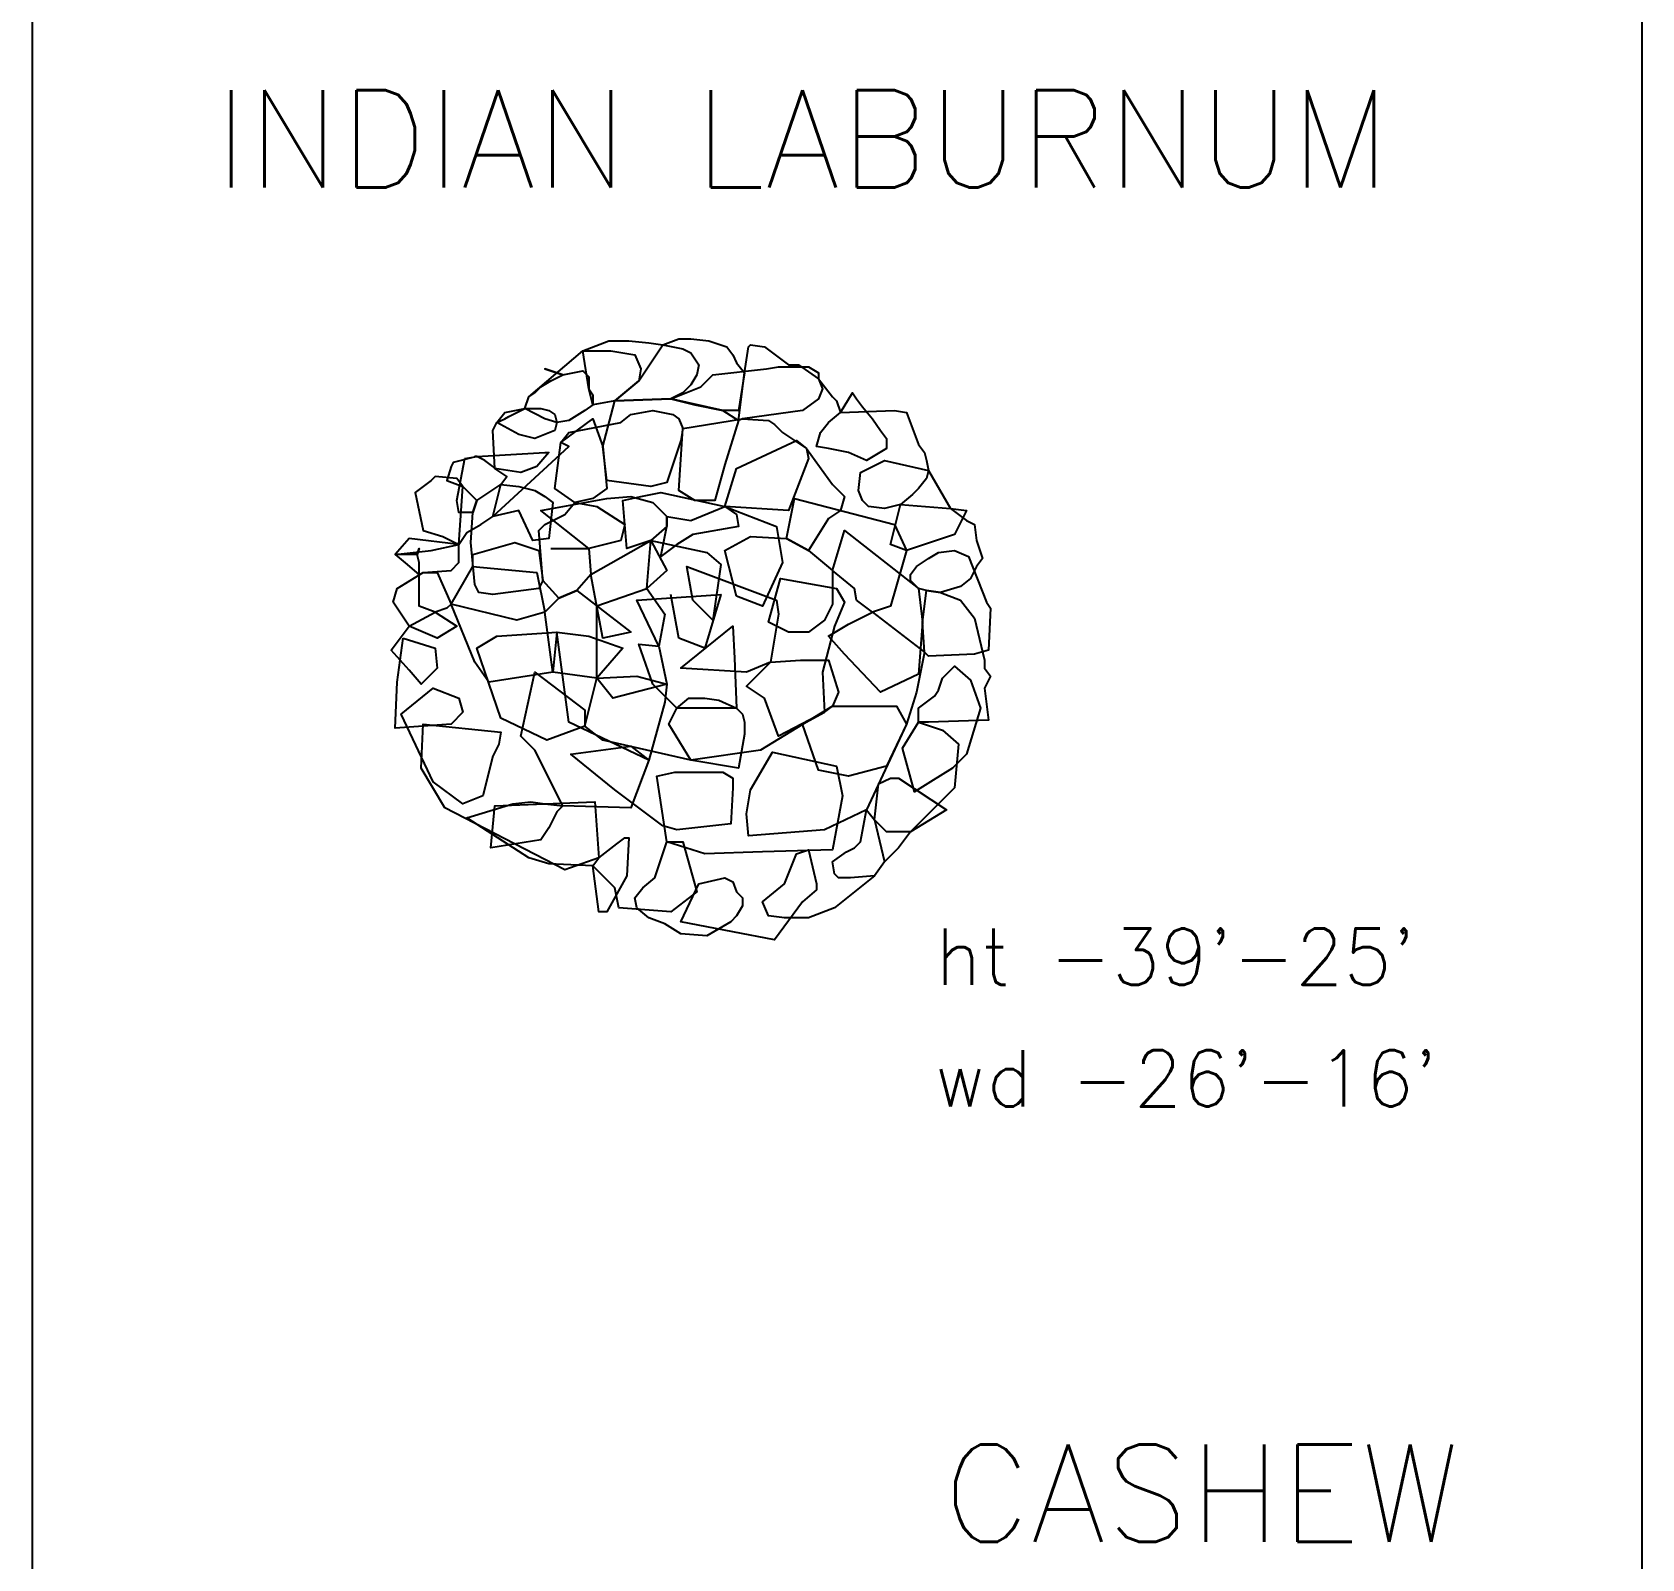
# Model space of a CAD drawing. Extents: x 2080 to 102399, y 2071 to 93424.
# Drawn here: x 73840 to 74355, y 76338 to 76826 of the extents above; entities that cross this region are included whole.
import ezdxf

# ---------------------------------------------------------------- set-up
doc = ezdxf.new("R2010")
doc.units = 0
doc.header["$LTSCALE"] = 20
doc.header["$MEASUREMENT"] = 0
doc.layers.add('PLANTS', color=3, linetype='Continuous')
doc.layers.add('TEXTS', color=2, linetype='Continuous')
doc.styles.add('a', font='romans.shx')

# ---------------------------------------------------------------- blocks, each defined once
blk = doc.blocks.new('A$C79F71953')
at = {"color": 62}
for points in [[(-92.65, 0.85), (-82.43, -2.34), (-81.79, -8.72), (-86.9, -13.82), (-90.73, -9.36), (-96.48, -2.97), (-90.73, 4.68), (-82.43, 9.15), (-75.41, 4.68), (-81.79, 0.85), (-90.73, 4.68), (-95.84, 12.34), (-94.56, 16.81), (-86.26, 21.91), (-81.79, 21.91), (-77.32, 11.7), (-78.6, 10.43), (-82.43, 9.15), (-87.54, 11.07), (-87.54, 12.98), (-87.54, 25.11), (-88.18, 27.66), (-87.54, 29.57), (-88.18, 27.66), (-95.2, 27.66), (-91.37, 24.47), (-87.54, 21.13), (-86.26, 21.91), (-77.32, 22.55), (-74.77, 25.11), (-74.77, 27.66), (-74.77, 30.85), (-90.73, 32.76), (-95.18, 27.66), (-83.71, 28.93), (-74.77, 30.85), (-74.77, 30.85), (-73.49, 49.36), (-75.41, 51.91), (-82.43, 52.55), (-83.71, 51.27), (-88.82, 47.44), (-86.26, 35.32), (-79.88, 33.4), (-74.77, 30.85), (-72.21, 34.68), (-67.75, 37.23), (-63.91, 39.78), (-61.36, 49.99), (-59.44, 52.55), (-63.28, 55.1), (-63.91, 55.74), (-66.47, 57.65), (-69.02, 58.93), (-69.66, 58.93), (-69.02, 58.93), (-76.68, 57.01), (-77.32, 55.74), (-78.6, 51.27), (-73.49, 49.36), (-73.49, 49.36), (-73.49, 49.36), (-69.02, 44.89), (-69.66, 42.97), (-70.3, 41.06), (-74.77, 41.06), (-75.41, 44.89), (-72.85, 58.29), (-69.02, 58.93), (-47.31, 60.21), (-46.04, 60.21), (-49.87, 55.74), (-54.98, 53.82), (-63.28, 55.1), (-63.91, 67.23), (-62.64, 69.78), (-60.08, 71.05), (-58.81, 71.69), (-53.7, 74.25), (-48.59, 74.25), (-46.04, 73.61), (-44.12, 72.33), (-43.48, 69.78), (-44.12, 67.23), (-50.51, 64.67), (-55.61, 65.95), (-62.64, 69.78), (-60.08, 72.97), (-53.7, 74.25), (-52.42, 78.07), (-50.51, 79.35), (-48.59, 81.27), (-45.4, 83.18), (-41.57, 85.09), (-47.31, 87.01), (-41.57, 85.09), (-35.18, 86.37), (-33.27, 84.46), (-33.27, 80.63), (-31.99, 78.71), (-31.99, 75.52), (-34.54, 73.61), (-39.65, 70.42), (-43.48, 69.78), (-47.31, 71.05), (-53.7, 74.25), (-52.42, 78.07), (-35.18, 92.75), (-26.24, 92.75), (-18.58, 91.48), (-16.67, 87.01), (-17.3, 83.18), (-21.13, 79.99), (-24.97, 76.8), (-31.99, 75.52), (-33.27, 80.63), (-35.18, 92.75), (-26.88, 95.94), (-20.5, 95.94), (-14.11, 95.3), (-9.64, 94.67), (-3.26, 93.39), (-0.7, 92.11), (1.85, 88.28), (1.21, 85.09), (-0.7, 81.9), (-3.26, 79.35), (-7.09, 77.44), (-24.97, 76.8), (-24.97, 76.8), (-17.3, 83.18), (-9.64, 94.67), (-4.53, 96.58), (-0.7, 96.58), (5.04, 95.94), (10.79, 94.03), (12.71, 91.48), (13.98, 88.92), (16.54, 85.73), (14.62, 73.61), (9.51, 73.61), (-7.09, 77.44), (2.49, 81.27), (6.32, 85.09), (23.56, 87.01), (27.39, 87.65), (33.14, 87.65), (36.97, 87.65), (40.16, 85.73), (40.16, 83.82), (41.44, 80.63), (40.16, 77.44), (35.05, 73.61), (15.9, 71.05), (14.62, 70.42), (16.54, 85.73), (17.81, 94.03), (18.45, 94.67), (22.92, 94.03), (30.58, 88.28), (33.78, 88.28), (40.16, 83.82), (40.16, 83.82), (44.63, 78.07), (45.91, 76.8), (47.19, 72.97), (51.02, 79.35), (52.29, 77.44), (54.21, 74.88), (57.4, 71.05), (59.96, 67.23), (61.87, 64.67), (61.87, 61.48), (55.49, 57.65), (49.74, 60.21), (43.35, 61.48), (39.52, 62.12), (40.8, 66.59), (43.35, 69.78), (47.19, 72.97), (64.42, 73.61), (68.26, 72.97), (72.09, 62.76), (74, 60.21), (74.64, 57.65), (75.28, 54.46), (74.64, 51.91), (72.09, 48.72), (70.17, 46.8), (66.34, 43.61), (61.23, 42.34), (56.12, 42.97), (54.21, 44.89), (52.93, 48.08), (53.57, 53.82), (61.23, 57.65), (75.28, 54.46), (82.3, 42.34), (87.41, 41.7), (83.58, 34.04), (68.26, 28.93), (63.15, 30.85), (66.34, 43.61), (82.3, 42.34), (87.41, 38.51), (89.96, 37.23), (90.6, 32.13), (92.52, 26.38), (90.6, 23.83), (88.69, 20), (85.5, 17.45), (79.11, 15.53), (74.64, 16.17), (72.09, 16.81), (69.53, 19.36), (69.53, 21.28), (71.45, 23.83), (75.28, 26.38), (78.47, 28.3), (83.58, 28.93), (88.05, 27.02), (93.8, 12.34), (95.07, 10.43), (94.43, -2.97), (89.96, -4.25), (75.28, -4.89), (74, -3.61), (73.36, 5.96), (74.64, 16.17), (79.11, 15.53), (85.5, 12.98), (89.96, 7.24), (93.16, -6.17), (93.16, -8.72), (95.07, -11.27), (93.16, -15.1), (94.43, -25.31), (75.28, -25.95), (72.09, -25.95), (72.09, -21.48), (77.19, -17.65), (78.47, -15.74), (79.75, -11.91), (83.58, -8.08), (88.69, -12.55), (91.88, -21.48), (87.41, -36.16), (82.94, -40.63), (75.92, -45.09), (70.81, -48.29), (66.98, -34.25), (72.09, -25.95), (79.75, -28.5), (84.86, -32.97), (83.58, -47.01), (77.83, -52.75), (72.73, -57.86), (69.53, -61.05), (61.87, -61.05), (58.04, -57.22), (59.32, -45.73), (63.15, -43.82), (65.7, -43.82), (81.03, -54.03), (69.53, -61.05), (65.7, -66.15), (61.23, -70.62), (58.04, -75.09), (50.38, -75.73), (46.55, -75.73), (45.27, -74.45), (44.63, -70.62), (49.1, -67.43), (51.65, -66.15), (53.57, -64.24), (55.49, -54.03), (58.04, -57.22), (61.23, -70.62), (58.04, -75.09), (45.27, -85.3), (36.97, -88.49), (29.31, -88.49), (24.2, -87.85), (22.28, -83.39), (29.31, -77.64), (33.14, -68.07), (36.97, -66.79), (39.52, -77.64), (39.52, -79.56), (35.05, -83.39), (26.11, -95.51), (12.71, -92.96), (-3.9, -89.77), (1.85, -77.64), (10.15, -75.73), (12.71, -77), (13.98, -80.19), (15.9, -82.11), (15.9, -84.66), (13.98, -87.85), (12.07, -89.77), (4.41, -94.23), (-3.9, -93.6), (-9, -90.41), (-14.11, -88.49), (-17.94, -85.3), (-18.58, -82.11), (-16.03, -78.92), (-12.2, -75.73), (-8.36, -64.24), (-3.26, -64.24), (1.21, -80.19), (-7.09, -86.58), (-23.69, -85.3), (-24.97, -78.92), (-31.99, -71.9), (-30.07, -69.35), (-24.33, -64.88), (-21.77, -62.96), (-20.5, -62.96), (-21.13, -75.09), (-27.52, -86.58), (-30.07, -86.58), (-31.99, -71.9), (-46.04, -71.26), (-52.42, -69.35), (-72.21, -56.58), (-57.53, -52.11), (-51.78, -51.48), (-47.31, -52.11), (-41.57, -52.75), (-43.48, -54.67), (-46.04, -59.77), (-48.59, -63.6), (-64.55, -66.15), (-63.28, -52.75), (-31.35, -51.48), (-30.07, -69.35), (-40.93, -73.17), (-79.24, -53.39), (-86.9, -40.63), (-86.26, -26.59), (-61.36, -29.14), (-62, -32.97), (-63.91, -36.8), (-67.11, -49.56), (-73.49, -52.11), (-83.07, -45.09), (-93.29, -23.4), (-83.07, -15.1), (-74.77, -18.29), (-73.49, -22.76), (-77.32, -26.59), (-95.2, -27.86), (-94.56, -13.19)], [(-70.3, 27.66), (-56.89, 31.49), (-49.23, 28.93), (-47.95, 19.36), (-49.23, 16.81), (-63.91, 14.89), (-68.38, 15.53), (-69.66, 18.09), (-70.94, 31.49), (-70.3, 41.06), (-69.02, 44.89), (-61.36, 49.99), (-55.61, 49.36), (-50.51, 48.08), (-47.31, 46.17), (-44.76, 44.25), (-46.04, 32.76), (-51.14, 32.13), (-55.61, 41.7), (-63.91, 39.78), (-63.91, 39.78), (-39.65, 62.12), (-42.21, 63.4), (-31.99, 71.05), (-28.8, 62.12), (-27.52, 48.72), (-31.99, 45.53), (-37.74, 44.25), (-44.12, 48.72), (-42.21, 63.4), (-39.65, 66.59), (-23.05, 69.78), (-19.86, 72.33), (-12.83, 73.61), (-6.45, 72.33), (-4.53, 71.05), (-3.26, 67.86), (-3.9, 64.03), (-8.36, 50.63), (-13.47, 49.36), (-27.52, 51.27), (-28.8, 62.12), (-25.6, 74.25), (-24.97, 76.8), (-7.09, 77.44), (0.57, 75.52), (9.51, 73.61), (14.62, 70.42), (14.62, 70.42), (10.15, 56.38), (6.96, 44.89), (0.57, 44.89), (-4.53, 48.08), (-3.26, 67.86), (15.9, 71.05), (24.2, 70.42), (26.11, 69.14), (28.67, 66.59), (30.58, 65.31), (36.33, 61.48), (36.97, 58.29), (30.58, 41.7), (10.15, 42.97), (13.98, 55.1), (33.14, 64.03), (36.33, 61.48), (44.63, 49.99), (48.46, 46.17), (47.19, 41.7), (43.35, 39.15), (36.97, 28.93), (29.95, 32.76), (32.5, 45.53), (64.42, 37.23), (68.26, 28.93), (66.98, 24.47), (63.15, 11.07), (57.4, 9.15), (52.29, 12.98), (51.65, 16.81), (44.63, 22.55), (48.46, 35.32), (72.09, 16.81), (73.36, 5.96), (72.09, -10.63), (59.96, -16.38), (48.46, -4.25), (43.35, 1.49), (49.74, 5.32), (57.4, 9.15), (74, -3.61), (71.45, -16.38), (68.26, -26.59), (61.87, -39.99), (49.74, -43.18), (40.16, -41.27), (35.05, -26.59), (42.08, -22.76), (44.63, -20.84), (65.06, -20.84), (68.26, -26.59), (55.49, -54.03), (42.08, -60.41), (17.81, -62.33), (17.18, -55.31), (18.45, -47.65), (25.48, -35.52), (45.91, -39.99), (47.82, -49.56), (44.63, -66.79), (22.28, -67.43), (3.77, -68.07), (-8.36, -64.24), (-11.56, -43.18), (-5.81, -41.9), (9.51, -41.9), (12.71, -43.82), (12.71, -47.01), (12.07, -58.5), (-5.17, -60.41), (-9.64, -59.13), (-24.97, -47.65), (-39.01, -36.16), (-19.86, -33.61), (-14.11, -38.07), (-19.86, -53.39), (-41.57, -52.75), (-50.51, -34.88), (-54.98, -30.42), (-50.51, -9.99), (-34.54, -22.12), (-34.54, -27.23), (-46.67, -31.69), (-61.36, -24.67), (-69.02, -2.34), (-62.64, 1.49), (-43.48, 2.77), (-44.76, -9.99), (-65.19, -13.19), (-69.66, -6.8), (-77.32, 11.7), (-70.3, 23.83), (-49.87, 21.91), (-47.31, 9.15), (-56.25, 6.6), (-77.32, 11.7), (-70.3, 23.83)]]:
    blk.add_lwpolyline(points, close=True, dxfattribs=at)
blk.add_lwpolyline([(-45.4, 29.57), (-33.27, 29.57), (-32.63, 21.28), (-37.1, 16.17), (-42.84, 13.62), (-47.95, 19.36), (-49.23, 35.32), (-47.31, 37.23), (-40.93, 40.42), (-37.74, 44.25), (-30.71, 42.97), (-21.77, 37.23), (-23.05, 32.13), (-33.27, 29.57), (-48.59, 41.7), (-27.52, 45.53), (-19.86, 46.17), (-12.83, 44.25), (-8.36, 39.78), (-8.36, 36.59), (-13.47, 32.13), (-21.13, 29.57), (-22.41, 44.89), (-16.67, 46.17), (-10.28, 47.44), (10.15, 42.97), (13.98, 40.42), (14.62, 36.59), (-0.06, 34.04), (-5.17, 30.85), (-10.28, 27.02), (-8.36, 36.59), (-8.36, 39.78), (-0.7, 38.51), (10.15, 42.97), (26.75, 36.59), (28.67, 25.11), (22.28, 11.07), (13.98, 14.26), (10.15, 28.93), (18.45, 33.4), (29.95, 32.76), (36.97, 28.93), (44.63, 22.55), (44.63, 11.7), (42.08, 6.6), (36.97, 2.77), (30.58, 2.77), (24.2, 5.96), (28.03, 20), (45.91, 16.81), (48.46, 12.34), (45.27, 4.68), (41.44, -9.99), (42.08, -22.76), (27.39, -30.42), (22.92, -18.29), (17.18, -14.46), (24.84, -6.8), (34.42, -6.17), (43.35, -6.17), (46.55, -16.38), (44.63, -20.84), (21.65, -34.88), (-0.7, -38.07), (-7.73, -26.59), (-5.17, -21.48), (-1.34, -18.29), (3.77, -18.29), (8.24, -18.93), (13.98, -21.48), (15.9, -23.4), (16.54, -25.95), (16.54, -29.78), (14.62, -40.63), (-0.7, -38.07), (-28.8, -31.69), (-34.54, -27.23), (-30.71, -11.91), (-17.94, -11.27), (-8.36, -13.82), (-9, -19.57), (-14.11, -38.07), (-39.65, -25.95), (-43.48, 2.77), (-33.27, 1.49), (-22.41, -2.34), (-30.71, -11.91), (-44.76, -9.99), (-47.31, 9.15), (-42.84, 13.62), (-37.1, 16.17), (-19.86, 2.77), (-28.8, 0.85), (-32.63, 21.28), (-13.47, 32.13), (-8.36, 22.55), (-14.75, 16.81), (-13.47, 32.13), (4.41, 28.3), (8.88, 24.47), (6.32, 6.6), (-0.06, 12.98), (-1.98, 23.83), (26.75, 12.98), (27.39, 8.51), (24.84, -6.8), (17.18, -9.99), (-3.9, -8.72), (12.71, 4.68), (13.34, -5.53), (13.98, -21.48), (-5.17, -21.48), (-12.83, -13.82), (-17.3, -1.06), (-10.92, -1.7), (-8.36, -13.82), (-25.6, -18.29), (-30.71, -11.91), (-30.74, 11.23), (-14.75, 16.81), (-9, 8.51), (-10.92, -1.7), (-17.94, 12.98), (8.88, 14.89), (3.77, -2.34), (-4.53, 0.85), (-7.09, 14.89)], dxfattribs=at)

msp = doc.modelspace()

# ---------------------------------------------------------------- linework, layer by layer
at = {"color": 7}
for p, q in [((73840.055, 77729.533), (73840.055, 75092.056)), ((74354.525, 77729.533), (74354.525, 75092.056))]:
    msp.add_line(p, q, dxfattribs=at)

# ---------------------------------------------------------------- block references
at = {"layer": 'PLANTS', "linetype": 'Continuous', "ltscale": 0.5}
msp.add_blockref('A$C79F71953', (74051.237, 76631.653), dxfattribs=at)

# ---------------------------------------------------------------- texts
at = {"layer": 'TEXTS', "style": 'a'}
for s, height, p in [('INDIAN LABURNUM', 31.104, (73898.34, 76776.583)), ("ht -39'-25'", 18, (74128.816, 76521.737)), ("wd -26'-16'", 18, (74128.125, 76482.803)), ('CASHEW', 31.104, (74131.189, 76343.657))]:
    msp.add_text(s, height=height, dxfattribs=at).set_placement(p)

doc.saveas('drawing.dxf')
